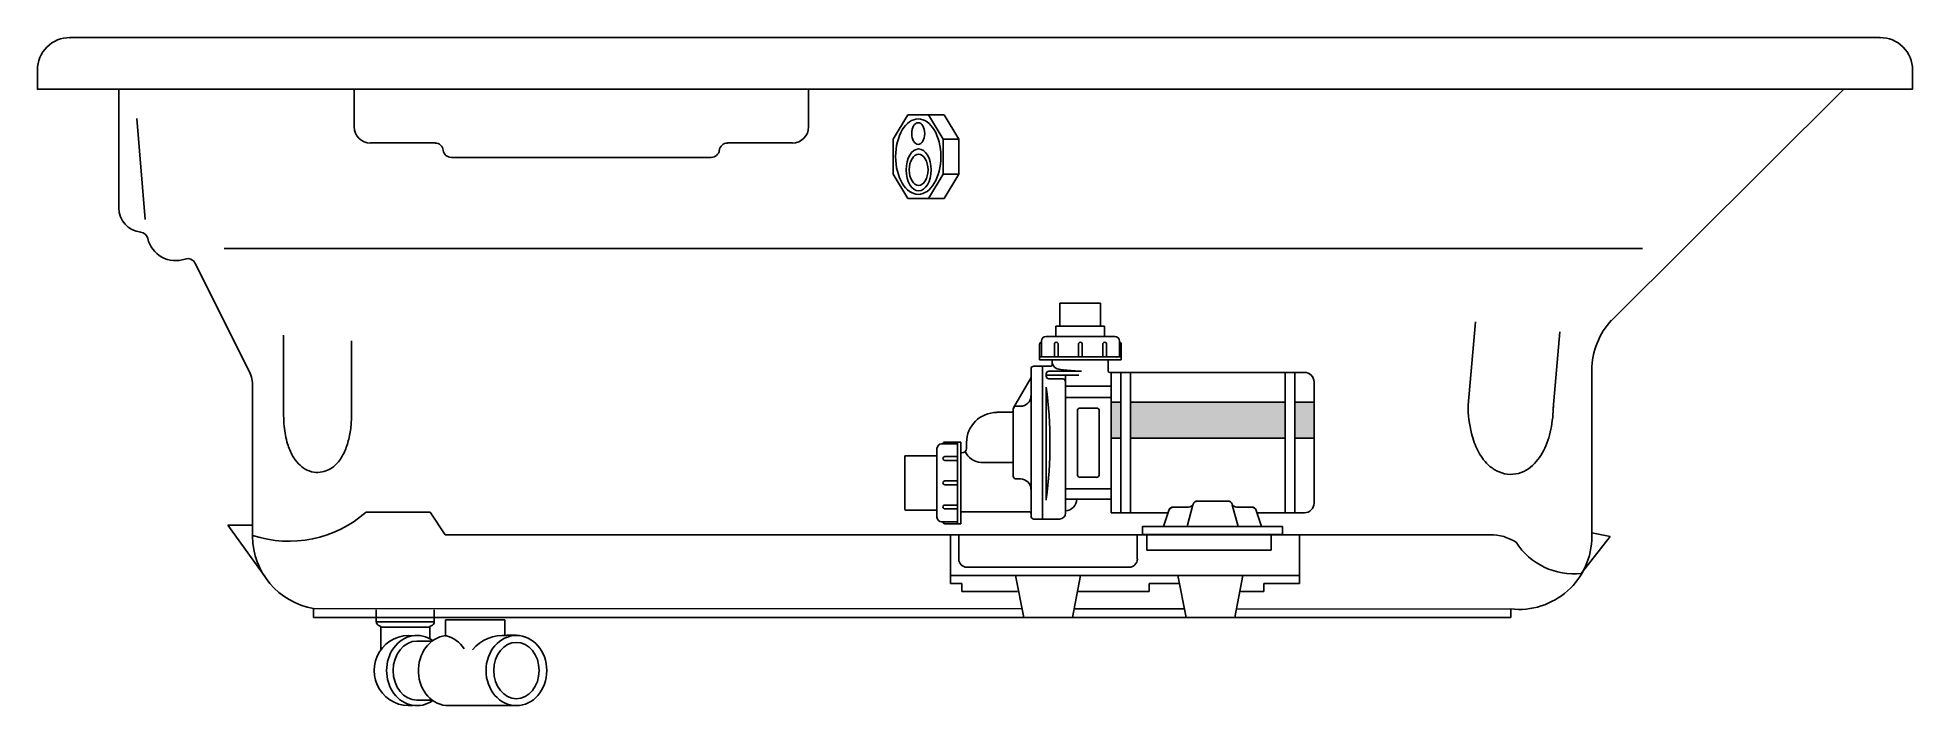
# Model space of a CAD drawing. Header units: millimetres. Extents: x -1262.3 to -1260.49, y 2257.53 to 2258.18.
import ezdxf

# ---------------------------------------------------------------- set-up
doc = ezdxf.new("R2010")
doc.units = ezdxf.units.MM
doc.layers.add('jacuzzi', color=1, linetype='Continuous')

msp = doc.modelspace()

# ---------------------------------------------------------------- hatches: boundary and pattern name
at = {"layer": 'jacuzzi'}
h = msp.add_hatch(color=256, dxfattribs=at)
h.paths.add_polyline_path([(-1261.0964, 2257.8275), (-1261.0964, 2257.7928), (-1261.2459, 2257.7928), (-1261.2459, 2257.8275)])
h.paths.add_polyline_path([(-1261.0872, 2257.8275), (-1261.0686, 2257.8275), (-1261.0686, 2257.7928), (-1261.0872, 2257.7928)])
h.paths.add_polyline_path([(-1261.2552, 2257.7928), (-1261.2645, 2257.7928), (-1261.2645, 2257.8275), (-1261.2552, 2257.8275)])

# ---------------------------------------------------------------- linework, layer by layer
for p, q in [((-1262.2225, 2258.015), (-1262.2225, 2258.1298)), ((-1261.9953, 2258.0933), (-1261.9953, 2258.1298)), ((-1261.5565, 2258.0933), (-1261.5565, 2258.1298)), ((-1260.7813, 2257.9068), (-1260.5571, 2258.1298)), ((-1261.4608, 2258.105), (-1261.475, 2258.0813)), ((-1261.4608, 2258.105), (-1261.4407, 2258.105)), ((-1261.4265, 2258.0813), (-1261.4407, 2258.105)), ((-1261.4407, 2258.105), (-1261.4257, 2258.105)), ((-1261.4115, 2258.0813), (-1261.4257, 2258.105)), ((-1262.2049, 2258.1014), (-1262.1969, 2258.0037)), ((-1261.917, 2258.0777), (-1261.9796, 2258.0777)), ((-1261.5722, 2258.0777), (-1261.6349, 2258.0777)), ((-1261.475, 2258.0813), (-1261.475, 2258.0477)), ((-1261.4265, 2258.0813), (-1261.4115, 2258.0813)), ((-1261.4265, 2258.0477), (-1261.4265, 2258.0813)), ((-1261.4115, 2258.0477), (-1261.4115, 2258.0813)), ((-1261.7677, 2258.0638), (-1261.9014, 2258.0638)), ((-1261.6505, 2258.0638), (-1261.7677, 2258.0638)), ((-1261.475, 2258.0477), (-1261.4608, 2258.024)), ((-1261.4407, 2258.024), (-1261.4265, 2258.0477)), ((-1261.4265, 2258.0477), (-1261.4115, 2258.0477)), ((-1261.4257, 2258.024), (-1261.4115, 2258.0477)), ((-1261.4608, 2258.024), (-1261.4407, 2258.024)), ((-1261.4608, 2258.024), (-1261.4606, 2258.024)), ((-1261.4407, 2258.024), (-1261.4257, 2258.024)), ((-1260.7515, 2257.9758), (-1262.1206, 2257.9758)), ((-1262.1487, 2257.9614), (-1262.0962, 2257.8569)), ((-1261.2748, 2257.9229), (-1261.314, 2257.9229)), ((-1260.9199, 2257.8245), (-1260.9128, 2257.9049)), ((-1262.0633, 2257.8145), (-1262.0633, 2257.8923)), ((-1261.9978, 2257.8145), (-1261.9978, 2257.8866)), ((-1261.3318, 2257.8854), (-1261.3318, 2257.8866)), ((-1261.3318, 2257.8853), (-1261.3318, 2257.8865)), ((-1261.3318, 2257.8853), (-1261.3318, 2257.8711)), ((-1261.261, 2257.891), (-1261.3273, 2257.891)), ((-1261.271, 2257.9007), (-1261.3178, 2257.9007)), ((-1261.2565, 2257.8854), (-1261.2565, 2257.8866)), ((-1261.2565, 2257.8853), (-1261.2565, 2257.8865)), ((-1261.2565, 2257.8711), (-1261.2565, 2257.8853)), ((-1260.8377, 2257.8213), (-1260.8312, 2257.8953)), ((-1261.2547, 2257.8711), (-1261.3336, 2257.8711)), ((-1261.2547, 2257.8682), (-1261.3336, 2257.8682)), ((-1261.3213, 2257.8637), (-1261.3213, 2257.8682)), ((-1261.2673, 2257.8576), (-1261.2673, 2257.8682)), ((-1261.3587, 2257.8221), (-1261.3418, 2257.8512)), ((-1261.3418, 2257.7174), (-1261.3418, 2257.8595)), ((-1261.339, 2257.8623), (-1261.3307, 2257.8623)), ((-1261.3227, 2257.8623), (-1261.3307, 2257.8623)), ((-1261.3227, 2257.8623), (-1261.3307, 2257.8623)), ((-1261.3307, 2257.7146), (-1261.3307, 2257.8623)), ((-1261.3307, 2257.7146), (-1261.3307, 2257.8623)), ((-1261.3271, 2257.8548), (-1261.3271, 2257.8526)), ((-1261.3271, 2257.8548), (-1261.3271, 2257.8527)), ((-1261.2958, 2257.8536), (-1261.3271, 2257.8536)), ((-1261.2932, 2257.8574), (-1261.3245, 2257.8574)), ((-1261.3112, 2257.85), (-1261.3245, 2257.85)), ((-1261.0779, 2257.8562), (-1261.2659, 2257.8562)), ((-1261.2645, 2257.8562), (-1261.2645, 2257.7339)), ((-1261.2645, 2257.8542), (-1261.2645, 2257.7339)), ((-1261.2552, 2257.8562), (-1261.2552, 2257.7207)), ((-1261.2459, 2257.8562), (-1261.2459, 2257.7207)), ((-1261.0964, 2257.8563), (-1261.0964, 2257.7207)), ((-1261.0964, 2257.8562), (-1261.0964, 2257.7207)), ((-1261.0872, 2257.8563), (-1261.0872, 2257.7207)), ((-1261.0872, 2257.8562), (-1261.0872, 2257.7207)), ((-1260.8004, 2257.8585), (-1260.8004, 2257.6979)), ((-1262.0933, 2257.8428), (-1262.0933, 2257.6979)), ((-1261.3271, 2257.8409), (-1261.3271, 2257.733)), ((-1261.2645, 2257.8428), (-1261.3086, 2257.8428)), ((-1261.2645, 2257.832), (-1261.3086, 2257.832)), ((-1261.0686, 2257.847), (-1261.0686, 2257.73)), ((-1261.0686, 2257.8469), (-1261.0686, 2257.73)), ((-1261.3748, 2257.8177), (-1261.3604, 2257.8177)), ((-1261.359, 2257.7562), (-1261.359, 2257.8207)), ((-1261.3562, 2257.8235), (-1261.352, 2257.8235)), ((-1261.2971, 2257.7577), (-1261.2971, 2257.819)), ((-1261.2943, 2257.8218), (-1261.2787, 2257.8218)), ((-1261.2759, 2257.7577), (-1261.2759, 2257.819)), ((-1261.2552, 2257.8275), (-1261.2645, 2257.8275)), ((-1261.0964, 2257.8275), (-1261.2459, 2257.8275)), ((-1261.0686, 2257.8275), (-1261.0872, 2257.8275)), ((-1261.4326, 2257.7828), (-1261.4326, 2257.7165)), ((-1261.4326, 2257.7827), (-1261.4326, 2257.7164)), ((-1261.4127, 2257.7872), (-1261.4281, 2257.7872)), ((-1261.4127, 2257.789), (-1261.4127, 2257.7101)), ((-1261.4097, 2257.789), (-1261.4097, 2257.7101)), ((-1261.409, 2257.7785), (-1261.4085, 2257.7785)), ((-1261.4041, 2257.7829), (-1261.4041, 2257.7884)), ((-1261.2552, 2257.7928), (-1261.2645, 2257.7928)), ((-1261.0964, 2257.7928), (-1261.2459, 2257.7928)), ((-1261.0686, 2257.7928), (-1261.0872, 2257.7928)), ((-1261.4636, 2257.7758), (-1261.4326, 2257.7758)), ((-1261.4636, 2257.7758), (-1261.4636, 2257.7276)), ((-1261.4636, 2257.7757), (-1261.4326, 2257.7757)), ((-1261.4636, 2257.7757), (-1261.4636, 2257.7238)), ((-1261.3902, 2257.7691), (-1261.359, 2257.7691)), ((-1261.3562, 2257.7534), (-1261.352, 2257.7534)), ((-1261.3086, 2257.7439), (-1261.3086, 2257.7339)), ((-1261.3086, 2257.7438), (-1261.3086, 2257.7339)), ((-1261.2645, 2257.7438), (-1261.3086, 2257.7438)), ((-1261.2943, 2257.755), (-1261.2787, 2257.755)), ((-1261.2645, 2257.7439), (-1261.2645, 2257.7339)), ((-1261.2645, 2257.7438), (-1261.2645, 2257.7339)), ((-1261.4636, 2257.7313), (-1261.4636, 2257.7276)), ((-1261.4636, 2257.7276), (-1261.4636, 2257.7239)), ((-1261.4636, 2257.7233), (-1261.4326, 2257.7233)), ((-1261.4097, 2257.7217), (-1261.3432, 2257.7217)), ((-1261.3086, 2257.7339), (-1261.2645, 2257.7339)), ((-1261.3086, 2257.7226), (-1261.3086, 2257.7205)), ((-1261.3086, 2257.7226), (-1261.3086, 2257.7205)), ((-1261.2645, 2257.7339), (-1261.2645, 2257.7207)), ((-1261.2645, 2257.7339), (-1261.2645, 2257.7207)), ((-1261.2139, 2257.7073), (-1261.2087, 2257.723)), ((-1261.2139, 2257.7074), (-1261.2087, 2257.723)), ((-1261.2043, 2257.7262), (-1261.1897, 2257.7262)), ((-1261.2043, 2257.7261), (-1261.1897, 2257.7261)), ((-1261.1855, 2257.7285), (-1261.1911, 2257.7073)), ((-1261.1855, 2257.7285), (-1261.1911, 2257.7074)), ((-1261.1811, 2257.732), (-1261.1665, 2257.732)), ((-1261.1811, 2257.732), (-1261.1665, 2257.732)), ((-1261.152, 2257.732), (-1261.1665, 2257.732)), ((-1261.152, 2257.732), (-1261.1665, 2257.732)), ((-1261.1475, 2257.7285), (-1261.142, 2257.7073)), ((-1261.1475, 2257.7285), (-1261.142, 2257.7074)), ((-1261.1288, 2257.7262), (-1261.1434, 2257.7262)), ((-1261.1288, 2257.7261), (-1261.1434, 2257.7261)), ((-1261.1192, 2257.7073), (-1261.1244, 2257.723)), ((-1261.1192, 2257.7074), (-1261.1244, 2257.723)), ((-1262.0812, 2257.6588), (-1262.1171, 2257.7087)), ((-1262.1171, 2257.7087), (-1262.0933, 2257.7087)), ((-1261.9219, 2257.7214), (-1261.9836, 2257.7214)), ((-1261.9219, 2257.7214), (-1261.9074, 2257.6995)), ((-1261.4269, 2257.712), (-1261.4281, 2257.712)), ((-1261.4269, 2257.7119), (-1261.4281, 2257.7119)), ((-1261.4269, 2257.7119), (-1261.4127, 2257.7119)), ((-1261.339, 2257.7146), (-1261.3307, 2257.7146)), ((-1261.3307, 2257.7146), (-1261.3144, 2257.7146)), ((-1261.2094, 2257.7207), (-1261.2645, 2257.7207)), ((-1261.2341, 2257.6996), (-1261.2341, 2257.7074)), ((-1261.099, 2257.7074), (-1261.2341, 2257.7074)), ((-1261.2341, 2257.6995), (-1261.2341, 2257.7073)), ((-1261.099, 2257.7073), (-1261.2341, 2257.7073)), ((-1261.0779, 2257.7207), (-1261.1236, 2257.7207)), ((-1261.0779, 2257.7207), (-1261.1236, 2257.7207)), ((-1261.099, 2257.6996), (-1261.099, 2257.7074)), ((-1261.099, 2257.6995), (-1261.099, 2257.7073)), ((-1260.8986, 2257.6995), (-1261.9074, 2257.6995)), ((-1261.4194, 2257.6525), (-1261.4194, 2257.6995)), ((-1261.4116, 2257.6995), (-1261.4116, 2257.676)), ((-1261.2392, 2257.6995), (-1261.2392, 2257.676)), ((-1261.2341, 2257.6996), (-1261.099, 2257.6996)), ((-1261.2341, 2257.6995), (-1261.099, 2257.6995)), ((-1261.2299, 2257.6995), (-1261.2299, 2257.6845)), ((-1261.1099, 2257.6995), (-1261.1099, 2257.6845)), ((-1261.0825, 2257.6525), (-1261.0825, 2257.6995)), ((-1260.8107, 2257.6621), (-1260.7829, 2257.6979)), ((-1260.7829, 2257.6979), (-1260.8004, 2257.7013)), ((-1261.247, 2257.6682), (-1261.4037, 2257.6682)), ((-1261.1099, 2257.6845), (-1261.2299, 2257.6845)), ((-1261.0825, 2257.6603), (-1261.4194, 2257.6603)), ((-1261.4086, 2257.6525), (-1261.4194, 2257.6525)), ((-1261.4086, 2257.6447), (-1261.4086, 2257.6525)), ((-1261.3567, 2257.6603), (-1261.3489, 2257.6195)), ((-1261.294, 2257.6603), (-1261.3019, 2257.6195)), ((-1261.2278, 2257.6447), (-1261.2278, 2257.6525)), ((-1261.2278, 2257.6525), (-1261.199, 2257.6525)), ((-1261.2, 2257.6603), (-1261.1922, 2257.6195)), ((-1261.1373, 2257.6603), (-1261.2, 2257.6603)), ((-1261.1373, 2257.6603), (-1261.1452, 2257.6195)), ((-1261.117, 2257.6447), (-1261.117, 2257.6525)), ((-1261.117, 2257.6525), (-1261.0825, 2257.6525)), ((-1261.3548, 2257.6447), (-1261.4086, 2257.6447)), ((-1261.2278, 2257.6447), (-1261.296, 2257.6447)), ((-1261.117, 2257.6447), (-1261.1393, 2257.6447)), ((-1262.0345, 2257.6283), (-1261.3499, 2257.628)), ((-1262.0345, 2257.6195), (-1262.0345, 2257.6283)), ((-1260.8788, 2257.6195), (-1262.0345, 2257.6195)), ((-1261.9739, 2257.6155), (-1261.9739, 2257.627)), ((-1261.9739, 2257.6155), (-1261.9739, 2257.6195)), ((-1261.9179, 2257.6155), (-1261.9739, 2257.6155)), ((-1261.9179, 2257.6155), (-1261.9179, 2257.627)), ((-1261.9179, 2257.6155), (-1261.9179, 2257.6195)), ((-1261.907, 2257.6175), (-1261.8498, 2257.6175)), ((-1261.907, 2257.6175), (-1261.8498, 2257.6175)), ((-1261.907, 2257.6175), (-1261.907, 2257.6014)), ((-1261.8498, 2257.6175), (-1261.8498, 2257.6016)), ((-1261.3008, 2257.628), (-1261.1932, 2257.6279)), ((-1261.1441, 2257.6279), (-1260.8788, 2257.6278)), ((-1260.8788, 2257.6195), (-1260.8788, 2257.6278)), ((-1260.8788, 2257.6278), (-1260.8788, 2257.6195)), ((-1261.9222, 2257.6102), (-1261.9696, 2257.6102)), ((-1261.9696, 2257.6102), (-1261.9695, 2257.5884)), ((-1261.9346, 2257.5969), (-1261.9296, 2257.5969)), ((-1261.9296, 2257.5969), (-1261.9198, 2257.5969)), ((-1261.9222, 2257.6102), (-1261.9223, 2257.5992)), ((-1261.8477, 2257.6024), (-1261.8386, 2257.6024)), ((-1261.9346, 2257.5399), (-1261.9296, 2257.5399)), ((-1261.9296, 2257.5399), (-1261.9198, 2257.5399)), ((-1261.9039, 2257.5345), (-1261.8386, 2257.5345)), ((-1261.8462, 2257.5345), (-1261.8386, 2257.5345))]:
    msp.add_line(p, q, dxfattribs=at)
msp.add_lwpolyline([(-1260.4909, 2258.1482, 0.414214), (-1260.5222, 2258.1795), (-1262.2696, 2258.1795, 0.414214), (-1262.3009, 2258.1482), (-1262.3009, 2258.1295), (-1260.4909, 2258.1295)], format="xyb", close=True, dxfattribs=at)
for points in [[(-1261.314, 2257.923), (-1261.314, 2257.9007)], [(-1261.2748, 2257.923), (-1261.2748, 2257.9007)], [(-1261.3178, 2257.9007), (-1261.3178, 2257.891)], [(-1261.271, 2257.9007), (-1261.271, 2257.8911)], [(-1261.3336, 2257.8835), (-1261.3336, 2257.8682)], [(-1261.3192, 2257.8835), (-1261.3192, 2257.8711)], [(-1261.3156, 2257.8835), (-1261.3156, 2257.8711)], [(-1261.296, 2257.8835), (-1261.296, 2257.8711)], [(-1261.2924, 2257.8835), (-1261.2924, 2257.8711)], [(-1261.2725, 2257.8835), (-1261.2725, 2257.8711)], [(-1261.2689, 2257.8835), (-1261.2689, 2257.8711)], [(-1261.2547, 2257.8835), (-1261.2547, 2257.8682)], [(-1261.3086, 2257.8536), (-1261.3086, 2257.7438)], [(-1261.4251, 2257.789), (-1261.4097, 2257.789)], [(-1261.4251, 2257.7749), (-1261.4127, 2257.7749)], [(-1261.4251, 2257.7713), (-1261.4127, 2257.7713)], [(-1261.4251, 2257.7514), (-1261.4127, 2257.7514)], [(-1261.4251, 2257.7478), (-1261.4127, 2257.7478)], [(-1261.4251, 2257.7281), (-1261.4127, 2257.7281)], [(-1261.4251, 2257.7245), (-1261.4127, 2257.7245)], [(-1261.3086, 2257.7339), (-1261.3086, 2257.729), (-1261.3086, 2257.7226)], [(-1261.3086, 2257.7339), (-1261.3086, 2257.7291), (-1261.3086, 2257.7226)], [(-1261.4251, 2257.7101), (-1261.4097, 2257.7101)]]:
    msp.add_lwpolyline(points, dxfattribs=at)
msp.add_lwpolyline([(-1261.2932, 2257.8574, -0.008376), (-1261.3011, 2257.8578, -0.008376), (-1261.309, 2257.8585, -0.00574), (-1261.3145, 2257.8592, -0.000724), (-1261.3152, 2257.8593)], format="xyb", dxfattribs=at)
for centre, radius, start, end in [((-1261.9796, 2258.0933), 0.0157, 180, 270), ((-1261.5722, 2258.0933), 0.0157, 270, 0), ((-1261.917, 2258.0698), 0.00784, 6.4933, 90), ((-1261.9014, 2258.0716), 0.00784, 186.4933, 270), ((-1261.6505, 2258.0716), 0.00784, 270, 353.5067), ((-1261.6349, 2258.0698), 0.00784, 90, 173.5067), ((-1262.199, 2258.015), 0.0235, 180, 264.3785), ((-1262.2021, 2257.9838), 0.00784, 12.5885, 84.3785), ((-1262.1677, 2257.9915), 0.0274, 192.5885, 289.602), ((-1262.1559, 2257.9582), 0.00784, 23.5598, 109.602), ((-1260.7299, 2257.8585), 0.0705, 136.8222, 180), ((-1261.3318, 2257.8835), 0.0018, 90, 180), ((-1261.3273, 2257.8865), 0.0045, 90, 180), ((-1261.3174, 2257.8835), 0.0018, 0, 180), ((-1261.2942, 2257.8835), 0.0018, 0, 180), ((-1261.2707, 2257.8835), 0.0018, 0, 180), ((-1261.261, 2257.8865), 0.0045, 0, 90), ((-1261.2565, 2257.8835), 0.0018, 0, 90), ((-1262.1285, 2257.8428), 0.0353, 0, 23.5598), ((-1261.339, 2257.8595), 0.00279, 90, 180), ((-1261.3245, 2257.8548), 0.00261, 90, 180), ((-1261.3245, 2257.8526), 0.00261, 180, 270), ((-1261.3227, 2257.8637), 0.00141, 270, 0), ((-1261.3227, 2257.8637), 0.00141, 270, 0), ((-1261.3136, 2257.8671), 0.00798, 193.8392, 266.6722), ((-1261.3112, 2257.8474), 0.00261, 0, 90), ((-1261.2659, 2257.8576), 0.00141, 180, 270), ((-1261.0779, 2257.847), 0.00928, 0, 90), ((-1261.0779, 2257.8469), 0.00928, 0, 90), ((-1261.352, 2257.8336), 0.0101, 270, 0), ((-1261.7303, 2257.788), 0.4068, 352.3703, 7.6297), ((-1261.7303, 2257.7879), 0.4068, 352.3703, 7.6297), ((-1261.3748, 2257.7884), 0.0292, 90, 180), ((-1261.3604, 2257.8191), 0.00142, 270, 0), ((-1261.3562, 2257.8207), 0.00279, 90, 180), ((-1261.2943, 2257.819), 0.00278, 90, 180), ((-1261.2787, 2257.819), 0.00278, 0, 90), ((-1261.4281, 2257.7827), 0.0045, 90, 180), ((-1261.4251, 2257.7872), 0.0018, 90, 180), ((-1261.409, 2257.7793), 0.000743, 194.8583, 270), ((-1261.4085, 2257.7829), 0.00441, 270, 0), ((-1261.3889, 2257.7871), 0.0179, 203.7468, 266.1355), ((-1261.4251, 2257.7731), 0.0018, 90, 270), ((-1261.4251, 2257.7496), 0.0018, 90, 270), ((-1261.3562, 2257.7562), 0.00279, 180, 270), ((-1261.352, 2257.7433), 0.0101, 0, 90), ((-1261.2943, 2257.7577), 0.00278, 180, 270), ((-1261.2787, 2257.7577), 0.00278, 270, 0), ((-1261.4251, 2257.7263), 0.0018, 90, 270), ((-1261.3432, 2257.7203), 0.00142, 0, 90), ((-1261.309, 2257.7339), 0.0113, 272.3872, 0), ((-1261.309, 2257.7339), 0.0113, 272.3872, 0), ((-1261.2043, 2257.7216), 0.00464, 90, 161.6055), ((-1261.2043, 2257.7215), 0.00464, 90, 161.6055), ((-1261.1897, 2257.7308), 0.00464, 270, 338.1026), ((-1261.1897, 2257.7308), 0.00464, 270, 338.1026), ((-1261.1811, 2257.7273), 0.00464, 90, 158.1026), ((-1261.1811, 2257.7274), 0.00464, 90, 158.1026), ((-1261.152, 2257.7273), 0.00464, 21.8974, 90), ((-1261.152, 2257.7274), 0.00464, 21.8974, 90), ((-1261.1434, 2257.7308), 0.00464, 201.8974, 270), ((-1261.1434, 2257.7308), 0.00464, 201.8974, 270), ((-1261.1288, 2257.7216), 0.00464, 18.3945, 90), ((-1261.1288, 2257.7215), 0.00464, 18.3945, 90), ((-1261.0779, 2257.73), 0.00928, 270, 0), ((-1261.0779, 2257.73), 0.00928, 270, 0), ((-1262.0579, 2257.8052), 0.112, 251.5981, 311.5852), ((-1261.4281, 2257.7164), 0.0045, 180, 270), ((-1261.4251, 2257.7119), 0.0018, 180, 270), ((-1261.339, 2257.7174), 0.00279, 180, 270), ((-1261.3144, 2257.7205), 0.00585, 270, 0), ((-1261.3144, 2257.7205), 0.00585, 270, 0), ((-1262.0227, 2257.6979), 0.0705, 180, 260.4059), ((-1260.8986, 2257.6525), 0.047, 57.7786, 90), ((-1260.8709, 2257.6979), 0.0705, 263.6206, 0), ((-1260.8179, 2257.7279), 0.0661, 212.6463, 276.3633), ((-1261.4037, 2257.676), 0.00784, 180, 270), ((-1261.247, 2257.676), 0.00784, 270, 0), ((-1261.97, 2257.6155), 0.0039, 180, 257.8805), ((-1261.9218, 2257.6155), 0.0039, 282.1195, 0), ((-1261.9421, 2257.5684), 0.0339, 83.247, 276.753), ((-1261.9711, 2257.6102), 0.0015, 0.5, 77.8805), ((-1261.9207, 2257.6102), 0.0015, 102.1195, 179.5), ((-1261.913, 2257.575), 0.0278, 30.9126, 77.4645), ((-1261.8504, 2257.5617), 0.0407, 86.2144, 138.9882)]:
    msp.add_arc(centre, radius, start, end, dxfattribs=at)
at = {"layer": 'jacuzzi', "extrusion": (0, 0, -1)}
for centre, major_axis in [((-1261.4507, 2258.0645), (0, 0.0364)), ((-1261.4507, 2258.0868), (0, 0.0105)), ((-1261.4503, 2258.0517), (0, 0.0202)), ((-1261.4503, 2258.0517), (0, 0.0151))]:
    msp.add_ellipse(centre, major_axis=major_axis, ratio=0.6, dxfattribs=at)
at = {"layer": 'jacuzzi'}
for centre, major_axis, ratio, start_param, end_param in [((-1261.9346, 2257.5684), (0, 0.0339), 0.865498, -0.550504, 3.692097), ((-1261.9346, 2257.5684), (0, -0.0285), 0.806411, 3.141593, 6.283185), ((-1261.9039, 2257.5684), (0, 0.0339), 0.865498, 0.104415, 3.141593)]:
    msp.add_ellipse(centre, major_axis=major_axis, ratio=ratio, start_param=start_param, end_param=end_param, dxfattribs=at)
for major_axis, ratio in [((0, -0.0339), 0.865498), ((0, -0.0272), 0.806411)]:
    msp.add_ellipse((-1261.8386, 2257.5684), major_axis=major_axis, ratio=ratio, dxfattribs=at)
for points, knots in [([(-1262.0633, 2257.8145), (-1262.0633, 2257.8111), (-1262.0631, 2257.8076), (-1262.0622, 2257.7983), (-1262.0611, 2257.7926), (-1262.0582, 2257.7832), (-1262.0567, 2257.7793), (-1262.053, 2257.773), (-1262.0512, 2257.7703), (-1262.0471, 2257.7661), (-1262.045, 2257.7643), (-1262.04, 2257.7615), (-1262.0372, 2257.7604), (-1262.0315, 2257.7595), (-1262.0288, 2257.7596), (-1262.0237, 2257.7606), (-1262.0213, 2257.7615), (-1262.0171, 2257.7637), (-1262.0153, 2257.7651), (-1262.0121, 2257.768), (-1262.0107, 2257.7696), (-1262.0069, 2257.7747), (-1262.0049, 2257.7785), (-1262.0018, 2257.7864), (-1262.0006, 2257.7907), (-1261.9988, 2257.7996), (-1261.9982, 2257.8042), (-1261.9979, 2257.8107), (-1261.9978, 2257.8126), (-1261.9978, 2257.8145)], [1.570505, 1.570505, 1.570505, 1.570505, 1.796631, 1.796631, 2.186097, 2.186097, 2.48616, 2.48616, 2.71722, 2.71722, 2.896348, 2.896348, 3.075475, 3.075475, 3.223939, 3.223939, 3.372402, 3.372402, 3.520866, 3.520866, 3.669329, 3.669329, 3.975896, 3.975896, 4.282462, 4.282462, 4.589029, 4.589029, 4.712884, 4.712884, 4.712884, 4.712884]), ([(-1260.9199, 2257.8245), (-1260.9199, 2257.8152), (-1260.9188, 2257.8059), (-1260.9151, 2257.7914), (-1260.9131, 2257.7858), (-1260.9079, 2257.7757), (-1260.9047, 2257.7711), (-1260.8983, 2257.7649), (-1260.8955, 2257.7628), (-1260.8893, 2257.7596), (-1260.8858, 2257.7584), (-1260.8785, 2257.7575), (-1260.8747, 2257.7578), (-1260.8677, 2257.7597), (-1260.8645, 2257.7613), (-1260.8588, 2257.7652), (-1260.8563, 2257.7675), (-1260.852, 2257.7726), (-1260.8501, 2257.7753), (-1260.8449, 2257.7844), (-1260.8424, 2257.7912), (-1260.8389, 2257.8058), (-1260.8379, 2257.8136), (-1260.8376, 2257.8225), (-1260.8376, 2257.8235), (-1260.8376, 2257.8245)], [1.570849, 1.570849, 1.570849, 1.570849, 2.046283, 2.046283, 2.369293, 2.369293, 2.692303, 2.692303, 2.886926, 2.886926, 3.081548, 3.081548, 3.276171, 3.276171, 3.470793, 3.470793, 3.665416, 3.665416, 3.860039, 3.860039, 4.259988, 4.259988, 4.659938, 4.659938, 4.712391, 4.712391, 4.712391, 4.712391])]:
    msp.add_open_spline(points, degree=3, knots=knots, dxfattribs=at)
for p in [(-1262.2696, 2258.1795), (-1262.2696, 2258.1795), (-1262.2696, 2258.1795), (-1260.5222, 2258.1795), (-1260.5222, 2258.1795), (-1260.5222, 2258.1795), (-1261.259, 2257.8711), (-1261.3307, 2257.7146)]:
    msp.add_point(p, dxfattribs=at)

doc.saveas('drawing.dxf')
